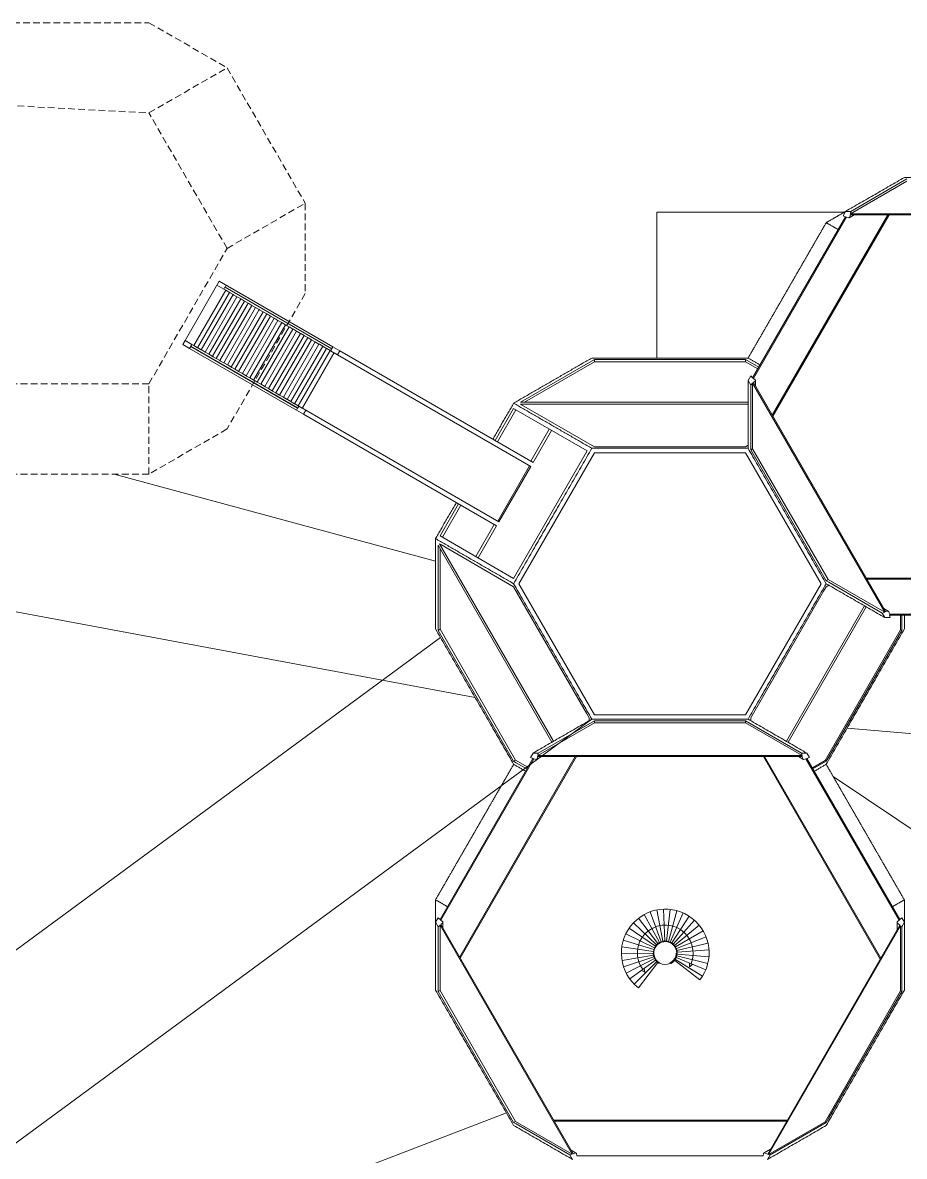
# Model space of a CAD drawing. Header units: millimetres. Extents: x 551 to 27551, y 6116 to 15116.
# Drawn here: x 13532 to 14361, y 11877 to 12943 of the extents above; entities that cross this region are included whole.
import ezdxf

# ---------------------------------------------------------------- set-up
doc = ezdxf.new("R2010")
doc.units = ezdxf.units.MM
doc.linetypes.add('HIDDEN2', pattern=[4.7625, 3.175, -1.5875])
for name, color, linetype, lineweight in [('2ND', 201, 'Continuous', 15), ('3RD', 140, 'Continuous', 13), ('4TH DETAILS', 125, 'Continuous', 9)]:
    doc.layers.add(name, color=color, linetype=linetype, lineweight=lineweight)

msp = doc.modelspace()

# ---------------------------------------------------------------- hatches: boundary and pattern name
at = {"layer": '4TH DETAILS'}
h = msp.add_hatch(color=256, dxfattribs=at)
h.dxf.hatch_style = 1
h.paths.add_polyline_path([(14116.94, 12050.236), (14116.091, 12053.701), (14113.548, 12051.845)])
h.paths.add_polyline_path([(14161.785, 12057.558), (14158.966, 12058.729), (14158.871, 12055.318)])

# ---------------------------------------------------------------- linework, layer by layer
at = {"layer": '2ND', "linetype": 'Continuous'}
for p, q in [((14305.691, 12765.288), (14303.247, 12761.056)), ((14310.578, 12765.288), (14305.691, 12765.288)), ((14310.119, 12762.902), (14310.578, 12765.288)), ((14218.926, 12608.326), (14306.462, 12759.942)), ((14309.476, 12759.561), (14309.935, 12761.947)), ((13720.916, 12692.159), (13721.97, 12693.985)), ((13721.97, 12693.985), (13822.372, 12636.018)), ((13822.447, 12636.147), (13722.045, 12694.115)), ((13689.861, 12638.372), (13790.264, 12580.405)), ((13790.339, 12580.535), (13689.936, 12638.502)), ((13824.481, 12632.366), (13794.481, 12580.405)), ((13794.706, 12580.275), (13824.706, 12632.236)), ((14216.354, 12610.553), (14213.91, 12606.32)), ((14213.91, 12606.32), (14216.354, 12602.088)), ((14220.763, 12606.735), (14218.926, 12608.326)), ((14218.926, 12604.315), (14220.763, 12605.906)), ((14216.354, 12602.088), (14218.191, 12603.679)), ((14342.437, 12388.479), (14340.141, 12387.683)), ((14340.141, 12387.683), (14342.585, 12383.451)), ((14342.585, 12383.451), (14347.472, 12383.451)), ((14345.652, 12389.592), (14343.356, 12388.797)), ((14521.9, 12386.792), (14346.829, 12386.792)), ((14347.013, 12385.837), (14521.717, 12385.837)), ((14011.752, 12256.171), (14009.308, 12251.939)), ((14016.639, 12256.171), (14011.752, 12256.171)), ((14015.537, 12250.444), (14015.996, 12252.83)), ((14015.996, 12252.83), (14264.855, 12252.83)), ((14016.18, 12253.785), (14016.639, 12256.171)), ((14264.672, 12253.785), (14016.18, 12253.785)), ((14269.1, 12256.171), (14264.212, 12256.171)), ((14264.212, 12256.171), (14264.672, 12253.785)), ((14264.855, 12252.83), (14265.315, 12250.444)), ((14271.543, 12251.939), (14269.1, 12256.171)), ((14011.605, 12251.143), (13924.253, 12099.845)), ((13924.987, 12099.209), (14012.523, 12250.825)), ((13922.415, 12101.436), (13919.972, 12097.204)), ((13919.972, 12097.204), (13922.415, 12092.971)), ((13922.415, 12092.971), (13924.253, 12094.562)), ((13924.253, 12094.562), (14048.498, 11879.362)), ((14049.417, 11879.68), (13924.987, 12095.198)), ((14356.599, 12094.562), (14232.353, 11879.362)), ((14354.266, 12097.204), (14354.027, 12096.789)), ((14354.027, 12096.789), (14356.599, 12094.562)), ((14360.88, 12097.204), (14358.436, 12101.436)), ((14358.436, 12092.971), (14360.88, 12097.204)), ((14048.498, 11879.362), (14046.202, 11878.566)), ((14051.713, 11880.475), (14049.417, 11879.68)), ((14046.202, 11878.566), (14048.646, 11874.334)), ((14227.961, 11877.675), (14052.89, 11877.675)), ((14232.206, 11874.334), (14234.65, 11878.566))]:
    msp.add_line(p, q, dxfattribs=at)
for points in [[(14305.543, 12760.26), (14218.191, 12608.962), (14216.354, 12610.553)], [(14303.247, 12761.056), (14305.543, 12760.26)], [(14306.462, 12759.942), (14308.758, 12759.146), (14308.997, 12759.561), (14309.476, 12759.561)], [(14309.935, 12761.947), (14309.935, 12761.947), (14558.794, 12761.947)], [(14558.61, 12762.902), (14558.61, 12762.902), (14310.119, 12762.902)], [(13682.183, 12640.198), (13684.366, 12643.979), (13684.366, 12643.979), (13716.549, 12699.722), (13723.099, 12695.941), (13722.045, 12694.115)], [(13689.936, 12638.502), (13690.916, 12640.198), (13692.688, 12639.174), (13722.688, 12691.136), (13720.916, 12692.159)], [(13682.183, 12640.198), (13688.732, 12636.417), (13689.861, 12638.372)], [(13824.481, 12632.366), (13821.318, 12634.192), (13823.502, 12637.973), (13830.051, 12634.192), (13827.868, 12630.411), (13824.706, 12632.236)], [(14343.356, 12388.797), (14218.926, 12604.315)], [(14220.763, 12605.906), (14220.524, 12606.32), (14220.763, 12606.735)], [(14218.191, 12603.679), (14342.437, 12388.479)], [(13790.264, 12580.405), (13789.135, 12578.449), (13795.685, 12574.668), (13797.868, 12578.449), (13794.706, 12580.275)], [(13794.481, 12580.405), (13791.318, 12582.23), (13790.339, 12580.535)], [(14346.829, 12386.792), (14346.37, 12389.178), (14345.891, 12389.178), (14345.652, 12389.592)], [(14347.472, 12383.451), (14347.013, 12385.837)], [(14009.308, 12251.939), (14011.605, 12251.143)], [(14012.523, 12250.825), (14014.819, 12250.03), (14015.059, 12250.444), (14015.537, 12250.444)], [(14265.315, 12250.444), (14265.793, 12250.444), (14266.032, 12250.03), (14268.329, 12250.825), (14355.864, 12099.209)], [(14356.599, 12099.845), (14269.247, 12251.143), (14271.543, 12251.939)], [(13924.253, 12099.845), (13922.415, 12101.436)], [(13924.987, 12095.198), (13926.824, 12096.789), (13926.585, 12097.204), (13926.824, 12097.618), (13924.987, 12099.209)], [(14233.272, 11879.044), (14357.334, 12093.926), (14358.436, 12092.971)], [(14355.864, 12099.209), (14354.027, 12097.618), (14354.266, 12097.204)], [(14358.436, 12101.436), (14356.599, 12099.845)], [(14052.89, 11877.675), (14052.431, 11880.061), (14051.953, 11880.061), (14051.713, 11880.475)], [(14232.353, 11879.362), (14229.138, 11880.475), (14228.899, 11880.061), (14228.421, 11880.061), (14227.961, 11877.675)], [(14234.65, 11878.566), (14233.272, 11879.044)]]:
    msp.add_lwpolyline(points, dxfattribs=at)
at = {"layer": '3RD', "linetype": 'HIDDEN2', "ltscale": 2}
for p, q in [((13723.925, 12730.476), (13650.44, 12857.755)), ((13650.44, 12603.197), (13503.471, 12603.197))]:
    msp.add_line(p, q, dxfattribs=at)
at = {"layer": '3RD', "linetype": 'Continuous'}
for p, q in [((14310.578, 12765.288), (14363.324, 12795.741)), ((14363.324, 12793.62), (14310.119, 12762.902)), ((14236.632, 12573.647), (14345.347, 12761.947)), ((14346.574, 12761.947), (14237.185, 12572.691)), ((14306.462, 12759.942), (14305.543, 12760.26)), ((14308.758, 12759.146), (14309.476, 12759.561)), ((14313.609, 12761.947), (14309.476, 12759.561)), ((13823.502, 12637.973), (13716.549, 12699.722)), ((13726.196, 12689.111), (13696.196, 12637.149)), ((13714.366, 12695.941), (13720.916, 12692.159)), ((13722.045, 12694.115), (13721.97, 12693.985)), ((13726.946, 12688.678), (13722.688, 12691.136)), ((13729.703, 12687.086), (13699.703, 12635.124)), ((13733.211, 12685.061), (13703.211, 12633.099)), ((13736.718, 12683.036), (13706.718, 12631.074)), ((13740.225, 12681.011), (13710.225, 12629.049)), ((13743.733, 12678.986), (13713.733, 12627.024)), ((13729.703, 12687.086), (13726.946, 12688.678)), ((13729.703, 12687.086), (13730.436, 12686.663)), ((13733.211, 12685.061), (13730.436, 12686.663)), ((13733.211, 12685.061), (13733.927, 12684.647)), ((13737.417, 12682.632), (13733.927, 12684.647)), ((13740.225, 12681.011), (13737.417, 12682.632)), ((13740.225, 12681.011), (13740.908, 12680.617)), ((13743.733, 12678.986), (13740.908, 12680.617)), ((13743.733, 12678.986), (13744.399, 12678.602)), ((13747.24, 12676.961), (13744.399, 12678.602)), ((13747.24, 12676.961), (13717.24, 12624.999)), ((13750.748, 12674.936), (13720.748, 12622.974)), ((13754.255, 12672.911), (13724.255, 12620.949)), ((13757.762, 12670.886), (13727.762, 12618.924)), ((13761.27, 12668.861), (13731.27, 12616.899)), ((13747.24, 12676.961), (13747.889, 12676.586)), ((13750.748, 12674.936), (13747.889, 12676.586)), ((13750.748, 12674.936), (13751.38, 12674.571)), ((13754.255, 12672.911), (13751.38, 12674.571)), ((13754.255, 12672.911), (13754.87, 12672.556)), ((13757.762, 12670.886), (13754.87, 12672.556)), ((13757.762, 12670.886), (13758.361, 12670.541)), ((13761.27, 12668.861), (13758.361, 12670.541)), ((13761.27, 12668.861), (13761.851, 12668.525)), ((13764.777, 12666.836), (13761.851, 12668.525)), ((13764.777, 12666.836), (13734.777, 12614.874)), ((13768.285, 12664.811), (13738.285, 12612.849)), ((13771.792, 12662.786), (13741.792, 12610.824)), ((13775.3, 12660.761), (13745.3, 12608.799)), ((13778.807, 12658.736), (13748.807, 12606.774)), ((13764.777, 12666.836), (13765.342, 12666.51)), ((13768.285, 12664.811), (13765.342, 12666.51)), ((13768.285, 12664.811), (13768.832, 12664.495)), ((13771.792, 12662.786), (13768.832, 12664.495)), ((13771.792, 12662.786), (13772.323, 12662.48)), ((13775.3, 12660.761), (13772.323, 12662.48)), ((13775.3, 12660.761), (13775.813, 12660.464)), ((13778.807, 12658.736), (13775.813, 12660.464)), ((13778.807, 12658.736), (13779.304, 12658.449)), ((13782.314, 12656.711), (13779.304, 12658.449)), ((13782.314, 12656.711), (13752.314, 12604.749)), ((13785.822, 12654.686), (13755.822, 12602.724)), ((13789.329, 12652.661), (13759.329, 12600.699)), ((13792.837, 12650.636), (13762.837, 12598.674)), ((13796.344, 12648.611), (13766.344, 12596.649)), ((13799.851, 12646.586), (13769.851, 12594.624)), ((13782.314, 12656.711), (13782.794, 12656.434)), ((13785.822, 12654.686), (13782.794, 12656.434)), ((13785.822, 12654.686), (13786.285, 12654.419)), ((13789.329, 12652.661), (13786.285, 12654.419)), ((13789.329, 12652.661), (13789.775, 12652.403)), ((13792.837, 12650.636), (13789.775, 12652.403)), ((13792.837, 12650.636), (13793.266, 12650.388)), ((13796.344, 12648.611), (13793.266, 12650.388)), ((13796.344, 12648.611), (13796.756, 12648.373)), ((13799.851, 12646.586), (13796.756, 12648.373)), ((13799.851, 12646.586), (13800.247, 12646.358)), ((13690.916, 12640.198), (13684.366, 12643.979)), ((13688.732, 12636.417), (13789.135, 12578.449)), ((13689.936, 12638.502), (13689.861, 12638.372)), ((13692.688, 12639.174), (13696.196, 12637.149)), ((13696.196, 12637.149), (13696.946, 12636.716)), ((13699.703, 12635.124), (13696.946, 12636.716)), ((13803.359, 12644.561), (13773.359, 12592.599)), ((13806.866, 12642.536), (13776.866, 12590.574)), ((13810.374, 12640.511), (13780.374, 12588.549)), ((13813.881, 12638.486), (13783.881, 12586.524)), ((13817.388, 12636.461), (13787.388, 12584.499)), ((13803.359, 12644.561), (13800.247, 12646.358)), ((13803.359, 12644.561), (13803.737, 12644.342)), ((13806.866, 12642.536), (13803.737, 12644.342)), ((13806.866, 12642.536), (13807.228, 12642.327)), ((13810.374, 12640.511), (13807.228, 12642.327)), ((13810.374, 12640.511), (13810.718, 12640.312)), ((13813.881, 12638.486), (13810.718, 12640.312)), ((13813.881, 12638.486), (13814.209, 12638.296)), ((13817.388, 12636.461), (13814.209, 12638.296)), ((13817.388, 12636.461), (13817.699, 12636.281)), ((13820.896, 12634.436), (13817.699, 12636.281)), ((13822.372, 12636.018), (13822.447, 12636.147)), ((13699.703, 12635.124), (13700.436, 12634.701)), ((13703.211, 12633.099), (13700.436, 12634.701)), ((13703.211, 12633.099), (13703.927, 12632.686)), ((13706.718, 12631.074), (13703.927, 12632.686)), ((13706.718, 12631.074), (13707.417, 12630.671)), ((13710.908, 12628.655), (13707.417, 12630.671)), ((13713.733, 12627.024), (13710.908, 12628.655)), ((13713.733, 12627.024), (13714.399, 12626.64)), ((13717.24, 12624.999), (13714.399, 12626.64)), ((13820.896, 12634.436), (13790.896, 12582.474)), ((13824.403, 12632.411), (13794.403, 12580.449)), ((13820.896, 12634.436), (13821.19, 12634.266)), ((13821.318, 12634.192), (13821.19, 12634.266)), ((13824.706, 12632.236), (13824.481, 12632.366)), ((14009.548, 12525.517), (13827.868, 12630.411)), ((14011.731, 12529.299), (13830.051, 12634.192)), ((13999.973, 12585.96), (14069.385, 12626.035)), ((14069.385, 12623.914), (14069.385, 12626.035)), ((14069.385, 12626.035), (14211.467, 12626.035)), ((14211.467, 12623.914), (14211.467, 12626.035)), ((14211.467, 12626.035), (14223.903, 12618.855)), ((13717.24, 12624.999), (13717.889, 12624.625)), ((13720.748, 12622.974), (13717.889, 12624.625)), ((13720.748, 12622.974), (13721.38, 12622.61)), ((13724.255, 12620.949), (13721.38, 12622.61)), ((13724.255, 12620.949), (13724.87, 12620.594)), ((13728.361, 12618.579), (13724.87, 12620.594)), ((13731.27, 12616.899), (13728.361, 12618.579)), ((13731.27, 12616.899), (13731.851, 12616.564)), ((13734.777, 12614.874), (13731.851, 12616.564)), ((13734.777, 12614.874), (13735.342, 12614.549)), ((13738.285, 12612.849), (13735.342, 12614.549)), ((14069.385, 12623.914), (14003.647, 12585.96)), ((14211.467, 12623.914), (14069.385, 12623.914)), ((14222.985, 12617.264), (14211.467, 12623.914)), ((13738.285, 12612.849), (13738.832, 12612.533)), ((13741.792, 12610.824), (13738.832, 12612.533)), ((13741.792, 12610.824), (13742.323, 12610.518)), ((13745.3, 12608.799), (13742.323, 12610.518)), ((13745.3, 12608.799), (13745.813, 12608.503)), ((13748.807, 12606.774), (13745.813, 12608.503)), ((13748.807, 12606.774), (13749.304, 12606.488)), ((13752.314, 12604.749), (13749.304, 12606.488)), ((13752.314, 12604.749), (13755.822, 12602.724)), ((14218.191, 12608.962), (14218.926, 12608.326)), ((14218.926, 12604.315), (14218.191, 12603.679)), ((14220.763, 12606.735), (14220.763, 12601.133)), ((13755.822, 12602.724), (13756.285, 12602.457)), ((13759.329, 12600.699), (13756.285, 12602.457)), ((13759.329, 12600.699), (13759.775, 12600.442)), ((13762.837, 12598.674), (13759.775, 12600.442)), ((13762.837, 12598.674), (13763.266, 12598.426)), ((13766.344, 12596.649), (13763.266, 12598.426)), ((13766.344, 12596.649), (13766.756, 12596.411)), ((13769.851, 12594.624), (13766.756, 12596.411)), ((13769.851, 12594.624), (13770.247, 12594.396)), ((13773.359, 12592.599), (13770.247, 12594.396)), ((14216.354, 12541.182), (14216.354, 12602.088)), ((14218.191, 12542.243), (14218.191, 12603.679)), ((13773.359, 12592.599), (13773.737, 12592.381)), ((13776.866, 12590.574), (13773.737, 12592.381)), ((13776.866, 12590.574), (13777.228, 12590.365)), ((13780.374, 12588.549), (13777.228, 12590.365)), ((13780.374, 12588.549), (13780.718, 12588.35)), ((13783.881, 12586.524), (13780.718, 12588.35)), ((13783.881, 12586.524), (13784.209, 12586.335)), ((13787.388, 12584.499), (13784.209, 12586.335)), ((13787.388, 12584.499), (13787.699, 12584.32)), ((13790.896, 12582.474), (13787.699, 12584.32)), ((14000.787, 12583.609), (13999.863, 12584.143)), ((14213.91, 12584.143), (13999.863, 12584.143)), ((13999.973, 12585.96), (14213.91, 12585.96)), ((14069.385, 12544.004), (14000.787, 12583.609)), ((13790.264, 12580.405), (13790.339, 12580.535)), ((13790.896, 12582.474), (13791.19, 12582.304)), ((13791.318, 12582.23), (13791.19, 12582.304)), ((13794.481, 12580.405), (13794.706, 12580.275)), ((13795.685, 12574.668), (13977.365, 12469.775)), ((13979.548, 12473.556), (13797.868, 12578.449)), ((13976.08, 12549.882), (13993.456, 12579.978)), ((13995.608, 12578.736), (13978.232, 12548.64)), ((13993.456, 12579.978), (14062.575, 12540.072)), ((14009.548, 12530.559), (14026.924, 12560.655)), ((14011.731, 12529.299), (14029.107, 12559.395)), ((14062.575, 12540.072), (13993.456, 12420.356)), ((14211.467, 12544.004), (14069.385, 12544.004)), ((14213.91, 12545.415), (14211.467, 12544.004)), ((14218.191, 12542.243), (14216.354, 12541.182)), ((14287.395, 12418.136), (14216.354, 12541.182)), ((14289.232, 12419.196), (14218.191, 12542.243)), ((13998.344, 12415.314), (14069.385, 12538.36)), ((14069.385, 12538.36), (14211.467, 12538.36)), ((14211.467, 12538.36), (14282.507, 12415.314)), ((13978.494, 12474.164), (14008.494, 12526.126)), ((13979.548, 12473.556), (14009.548, 12525.517)), ((13924.338, 12460.261), (13941.714, 12490.358)), ((13943.866, 12489.115), (13926.49, 12459.019)), ((13957.806, 12440.939), (13975.182, 12471.035)), ((13959.989, 12439.678), (13977.365, 12469.775)), ((13993.456, 12420.356), (13924.338, 12460.261)), ((13922.415, 12371.477), (13922.415, 12451.627)), ((14029.384, 12266.351), (13922.415, 12451.627)), ((13923.857, 12452.676), (13924.859, 12452.097)), ((13923.857, 12452.676), (14030.919, 12267.238)), ((13924.253, 12372.537), (13924.253, 12448.445)), ((13924.859, 12452.097), (13993.456, 12412.492)), ((13957.806, 12440.939), (13959.989, 12439.678)), ((13993.456, 12412.492), (14062.054, 12293.678)), ((14069.385, 12292.268), (13998.344, 12415.314)), ((14282.507, 12415.314), (14211.467, 12292.268)), ((14284.952, 12408.26), (14287.395, 12412.492)), ((14289.232, 12419.196), (14287.395, 12418.136)), ((14289.839, 12416.725), (14287.395, 12418.136)), ((14287.395, 12412.492), (14289.839, 12413.903)), ((14342.437, 12388.479), (14289.232, 12419.196)), ((14340.141, 12387.683), (14289.839, 12416.725)), ((14325.107, 12420.405), (14576.447, 12420.405)), ((14574.817, 12419.465), (14325.65, 12419.465)), ((14216.354, 12289.446), (14284.952, 12408.26)), ((14249.899, 12267.257), (14323.384, 12394.536)), ((14324.952, 12393.631), (14251.467, 12266.351)), ((14341.519, 12391.979), (14345.652, 12389.592)), ((14346.37, 12389.178), (14345.652, 12389.592)), ((14357.334, 12372.113), (14357.334, 12385.837)), ((14358.436, 12385.837), (14358.436, 12371.477)), ((13924.253, 12372.537), (13922.415, 12371.477)), ((13993.456, 12248.43), (13922.415, 12371.477)), ((13995.294, 12249.491), (13924.253, 12372.537)), ((14286.293, 12249.067), (14357.334, 12372.113)), ((14358.436, 12371.477), (14289.839, 12252.663)), ((14357.334, 12372.113), (14358.436, 12371.477)), ((14069.385, 12284.503), (14016.18, 12253.785)), ((14016.639, 12256.171), (14069.385, 12286.624)), ((14062.054, 12293.678), (14064.497, 12289.446)), ((14064.497, 12289.446), (14064.497, 12286.624)), ((14211.467, 12292.268), (14069.385, 12292.268)), ((14069.385, 12284.503), (14069.385, 12286.624)), ((14069.385, 12286.624), (14211.467, 12286.624)), ((14211.467, 12284.503), (14069.385, 12284.503)), ((14211.467, 12286.624), (14264.212, 12256.171)), ((14211.467, 12284.503), (14211.467, 12286.624)), ((14264.672, 12253.785), (14211.467, 12284.503)), ((14216.354, 12286.624), (14216.354, 12289.446)), ((13942.693, 12064.53), (14051.408, 12252.83)), ((14052.635, 12252.83), (13943.246, 12063.574)), ((14019.67, 12252.83), (14015.537, 12250.444)), ((14338.166, 12062.635), (14228.357, 12252.83)), ((14229.443, 12252.83), (14338.709, 12063.576)), ((14265.315, 12250.444), (14261.181, 12252.83)), ((14289.839, 12252.663), (14287.395, 12248.43)), ((13995.294, 12249.491), (13993.456, 12248.43)), ((13995.9, 12247.019), (13993.456, 12248.43)), ((14006.811, 12242.841), (13995.294, 12249.491)), ((14005.893, 12241.25), (13995.9, 12247.019)), ((14012.523, 12250.825), (14011.605, 12251.143)), ((14014.819, 12250.03), (14015.537, 12250.444)), ((14265.315, 12250.444), (14266.032, 12250.03)), ((14269.247, 12251.143), (14268.329, 12250.825)), ((14274.408, 12242.205), (14286.293, 12249.067)), ((14287.395, 12248.43), (14274.959, 12241.25)), ((14286.293, 12249.067), (14287.395, 12248.43)), ((13922.415, 12032.066), (13922.415, 12092.971)), ((13924.253, 12099.845), (13924.987, 12099.209)), ((13924.253, 12033.126), (13924.253, 12094.562)), ((13926.824, 12097.618), (13926.824, 12092.016)), ((14354.027, 12090.107), (14354.027, 12097.618)), ((14355.864, 12099.209), (14356.599, 12099.845)), ((14357.334, 12032.702), (14357.334, 12093.926)), ((14358.436, 12092.971), (14358.436, 12032.066)), ((13924.253, 12033.126), (13922.415, 12032.066)), ((13993.456, 11909.019), (13922.415, 12032.066)), ((13995.294, 11910.08), (13924.253, 12033.126)), ((14286.293, 11909.655), (14357.334, 12032.702)), ((14358.436, 12032.066), (14289.839, 11913.252)), ((14357.334, 12032.702), (14358.436, 12032.066)), ((14289.839, 11913.252), (14287.395, 11909.019)), ((13995.294, 11910.08), (13993.456, 11909.019)), ((13995.9, 11907.608), (13993.456, 11909.019)), ((14048.498, 11879.362), (13995.294, 11910.08)), ((14046.202, 11878.566), (13995.9, 11907.608)), ((14031.168, 11911.288), (14250.786, 11911.288)), ((14250.243, 11910.348), (14031.711, 11910.348)), ((14233.272, 11879.044), (14286.293, 11909.655)), ((14287.395, 11909.019), (14234.65, 11878.566)), ((14286.293, 11909.655), (14287.395, 11909.019)), ((14047.58, 11882.862), (14051.713, 11880.475)), ((14052.431, 11880.061), (14051.713, 11880.475)), ((14229.138, 11880.475), (14228.421, 11880.061)), ((14229.138, 11880.475), (14234.925, 11883.816)), ((14232.353, 11879.362), (14233.272, 11879.044))]:
    msp.add_line(p, q, dxfattribs=at)
at = {"layer": '3RD', "ltscale": 2}
for p, q in [((12553.302, 12569.66), (13957.201, 12308.441)), ((13920.004, 12436.508), (13617.656, 12518.344)), ((13924.696, 12364.742), (13102.851, 11760.785)), ((14066.973, 12288.016), (13180.464, 11636.54)), ((14575.408, 12255.91), (14307.143, 12279.738)), ((14294.031, 12234.153), (15473.146, 11441.131))]:
    msp.add_line(p, q, dxfattribs=at)
at = {"layer": '3RD', "linetype": 'HIDDEN2', "ltscale": 0.1}
msp.add_line((14360.88, 12118.255), (14349.698, 12111.799), dxfattribs=at)
at = {"layer": '3RD'}
msp.add_line((13986.708, 11917.924), (13229.317, 11628.413), dxfattribs=at)
at = {"layer": '3RD', "linetype": 'HIDDEN2', "ltscale": 2}
for points in [[(13460.513, 12920.965), (13503.471, 12942.608), (13650.44, 12942.608), (13723.925, 12900.182), (13797.41, 12772.902), (13797.41, 12688.05), (13723.925, 12560.77), (13650.44, 12518.344), (13503.471, 12518.344), (13429.986, 12560.77), (13356.502, 12688.05), (13356.502, 12736.074)], [(13484.979, 12878.589), (13507.869, 12865.374), (13650.44, 12857.755), (13723.925, 12900.182)], [(13650.44, 12518.344), (13650.44, 12603.197), (13723.925, 12730.476), (13797.41, 12772.902)]]:
    msp.add_lwpolyline(points, dxfattribs=at)
at = {"layer": '3RD'}
msp.add_lwpolyline([(14304.565, 12764.564), (14128.192, 12764.564), (14128.192, 12627.446)], dxfattribs=at)
at = {"layer": '3RD', "linetype": 'HIDDEN2', "ltscale": 0.1}
for points in [[(14213.943, 12627.428), (14287.395, 12754.651), (14305.626, 12765.177)], [(14287.395, 12754.651), (14298.578, 12748.195)], [(13919.972, 12097.204), (13920.004, 12118.311), (13993.456, 12245.608)], [(14360.88, 12097.204), (14360.88, 12118.255), (14287.395, 12245.534)], [(13920.004, 12118.311), (13931.186, 12111.855)]]:
    msp.add_lwpolyline(points, dxfattribs=at)
at = {"layer": '3RD', "linetype": 'Continuous'}
for points in [[(14305.691, 12765.288), (14360.88, 12797.152)], [(14507.849, 12797.152), (14360.88, 12797.152)], [(13993.456, 12585.02), (14066.941, 12627.446)], [(14213.91, 12627.446), (14066.941, 12627.446)], [(14213.91, 12627.446), (14225.125, 12620.971)], [(14213.91, 12542.593), (14213.91, 12606.32)], [(13973.897, 12551.142), (13993.456, 12585.02)], [(14066.941, 12542.593), (13993.456, 12585.02)], [(13993.456, 12415.314), (14066.941, 12542.593)], [(14066.941, 12542.593), (14213.91, 12542.593)], [(14213.91, 12542.593), (14287.395, 12415.314)], [(13919.972, 12457.74), (13939.531, 12491.618)], [(13919.972, 12372.888), (13919.972, 12457.74)], [(13993.456, 12415.314), (13919.972, 12457.74)], [(14066.941, 12288.035), (13993.456, 12415.314)], [(14213.91, 12288.035), (14287.395, 12415.314)], [(14287.395, 12415.314), (14342.585, 12383.451)], [(14360.88, 12372.888), (14360.88, 12385.837)], [(13919.972, 12372.888), (13993.456, 12245.608)], [(14360.88, 12372.888), (14287.395, 12245.608)], [(14011.752, 12256.171), (14066.941, 12288.035)], [(14066.941, 12288.035), (14213.91, 12288.035)], [(14213.91, 12288.035), (14269.1, 12256.171)], [(13993.456, 12245.608), (14004.671, 12239.134)], [(14276.181, 12239.134), (14287.395, 12245.608)], [(13919.972, 12033.476), (13919.972, 12097.204)], [(14360.88, 12033.476), (14360.88, 12097.204)], [(13919.972, 12033.476), (13993.456, 11906.197)], [(14360.88, 12033.476), (14287.395, 11906.197)], [(13993.456, 11906.197), (14048.646, 11874.334)], [(14232.206, 11874.334), (14287.395, 11906.197)]]:
    msp.add_open_spline(points, degree=1, dxfattribs=at)
at = {"layer": '4TH DETAILS', "linetype": 'Continuous'}
for p, q in [((14116.104, 12104.372), (14130.596, 12078.104)), ((14132.174, 12078.823), (14121.891, 12107.005)), ((14133.844, 12079.29), (14128.014, 12108.718)), ((14134.328, 12109.469), (14135.566, 12079.494)), ((14140.682, 12109.241), (14137.299, 12079.432)), ((14139.002, 12079.105), (14146.925, 12108.039)), ((14140.634, 12078.519), (14152.91, 12105.893)), ((14106.076, 12096.615), (14127.861, 12075.989)), ((14110.79, 12100.881), (14129.147, 12077.152)), ((14142.157, 12077.69), (14158.493, 12102.852)), ((14143.534, 12076.636), (14163.543, 12098.989)), ((14144.733, 12075.384), (14167.939, 12094.396)), ((14125.898, 12073.142), (14098.878, 12086.178)), ((14126.77, 12074.641), (14102.074, 12091.675)), ((14171.578, 12089.181), (14145.725, 12073.962)), ((14146.487, 12072.404), (14174.371, 12083.47)), ((14124.892, 12069.834), (14095.189, 12074.048)), ((14125.267, 12071.527), (14096.565, 12080.256)), ((14147.001, 12070.748), (14176.254, 12077.397)), ((14147.253, 12069.032), (14177.182, 12071.107)), ((14094.784, 12067.703), (14124.781, 12068.104)), ((14124.938, 12066.377), (14095.359, 12061.371)), ((14096.899, 12055.203), (14125.358, 12064.695)), ((14126.032, 12063.097), (14099.37, 12049.345)), ((14126.943, 12061.622), (14102.711, 12043.935)), ((14168.626, 12042.974), (14144.92, 12061.359)), ((14171.164, 12046.639), (14145.128, 12062.527)), ((14145.555, 12062.266), (14145.134, 12061.644)), ((14171.164, 12046.639), (14145.555, 12062.266)), ((14146.42, 12063.939), (14174.126, 12052.433)), ((14146.96, 12065.587), (14176.104, 12058.475)), ((14177.131, 12064.75), (14147.24, 12067.298)), ((14106.844, 12039.104), (14128.07, 12060.304))]:
    msp.add_line(p, q, dxfattribs=at)
at = {"layer": '4TH DETAILS'}
for p, q in [((14146.297, 12068.219), (14146.78, 12068.216)), ((14130.696, 12058.921), (14130.446, 12058.488)), ((14140.419, 12058.991), (14140.633, 12058.539)), ((14141.659, 12058.513), (14141.409, 12058.946))]:
    msp.add_line(p, q, dxfattribs=at)
for points in [[(14168.655, 12042.986), (14144.951, 12061.374)], [(14129.115, 12059.381), (14110.721, 12035.671)], [(14116.94, 12050.236), (14113.548, 12051.845)], [(14116.94, 12050.236), (14116.091, 12053.701)], [(14158.871, 12055.318), (14158.966, 12058.729)], [(14158.871, 12055.318), (14161.785, 12057.558)]]:
    msp.add_lwpolyline(points, dxfattribs=at)
for centre, radius, start, end in [((14136.03, 12068.254), 41.25, 322.203589, 232.16137), ((14136.03, 12068.254), 26.25, 337.446698, 216.124545), ((14136.03, 12068.254), 11.25, 300.019763, 240.23704), ((14136.03, 12068.254), 10.75, 295.351264, 240.24848), ((14136.017, 12068.282), 10.281, 295.355045, 359.651323), ((14136.03, 12068.295), 10.786, 240.35702, 295.257619)]:
    msp.add_arc(centre, radius, start, end, dxfattribs=at)

doc.saveas('drawing.dxf')
